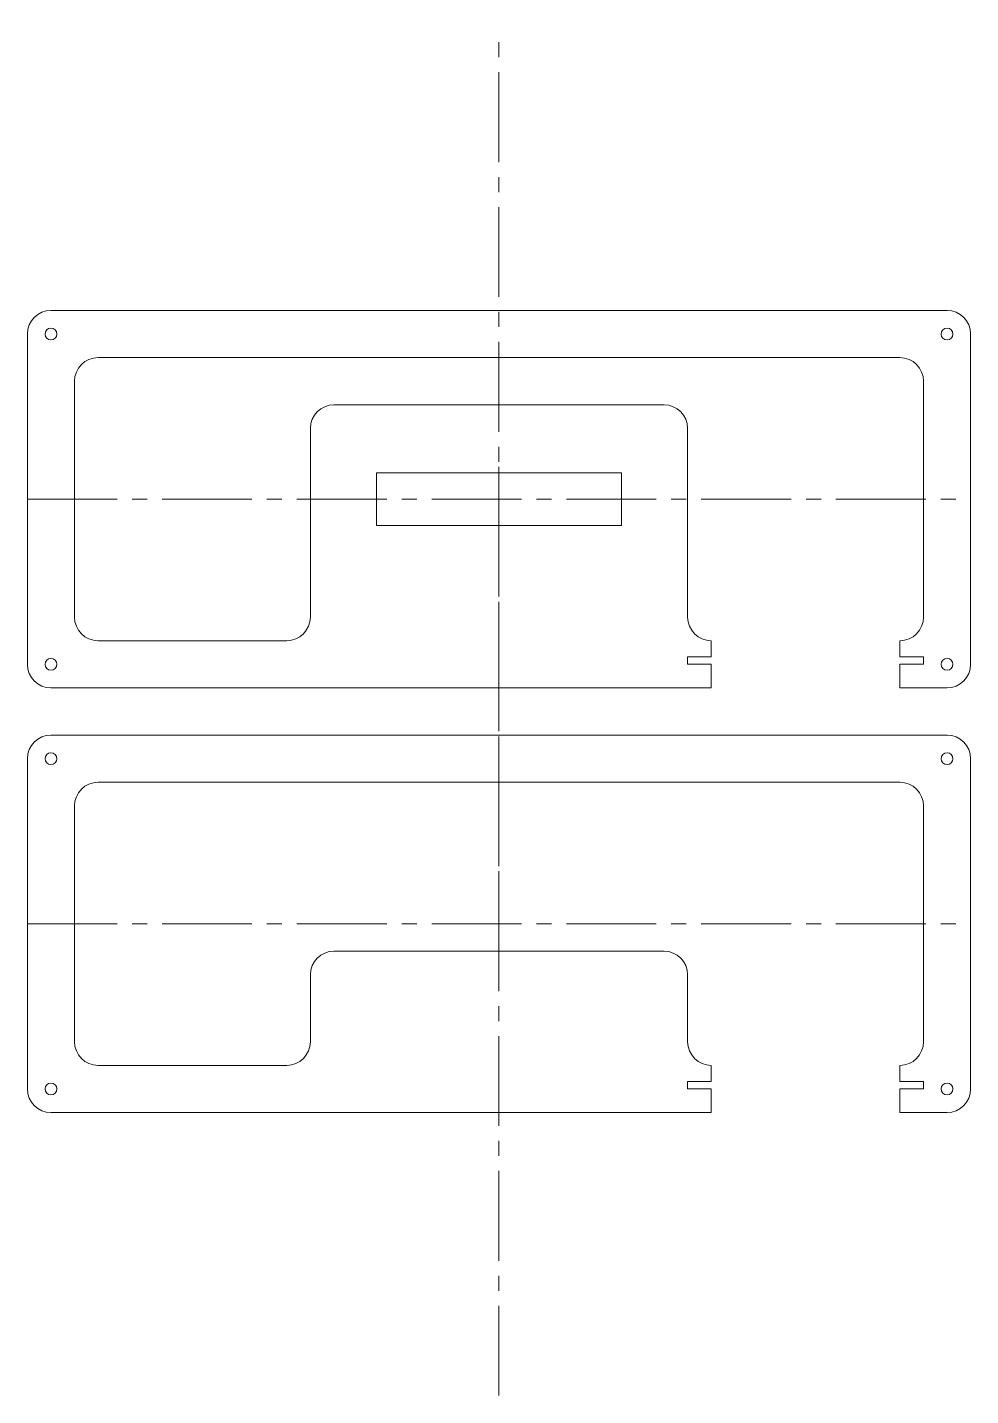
# Model space of a CAD drawing. Header units: millimetres. Extents: x -100 to 100, y -90 to 200.
import ezdxf

# ---------------------------------------------------------------- set-up
doc = ezdxf.new("R2010")
doc.units = ezdxf.units.MM
doc.linetypes.add('CENTER2', pattern=[28.575, 19.05, -3.175, 3.175, -3.175])
doc.layers.add('base1', color=7, linetype='Continuous', lineweight=0, true_color=0xffffff)
doc.layers.add('centres', color=1, linetype='CENTER2', lineweight=0, true_color=0xff0000)

msp = doc.modelspace()

# ---------------------------------------------------------------- linework, layer by layer
at = {"layer": 'base1'}
for p, q in [((-95, 140), (95, 140)), ((-100, 65), (-100, 135)), ((100, 65), (100, 135)), ((-85, 130), (85, 130)), ((-90, 75), (-90, 125)), ((90, 75), (90, 125)), ((-35, 120), (35, 120)), ((-40, 75), (-40, 115)), ((40, 75), (40, 115)), ((-26, 105.55), (26, 105.55)), ((-26, 94.45), (-26, 105.55)), ((26, 94.45), (26, 105.55)), ((-26, 94.45), (26, 94.45)), ((-85, 70), (-45, 70)), ((45, 70), (45, 66.6)), ((85, 70), (85, 66.6)), ((40, 66.6), (45, 66.6)), ((40, 65), (40, 66.6)), ((40, 65), (45, 65)), ((45, 60), (45, 65)), ((85, 66.6), (90, 66.6)), ((85, 65), (90, 65)), ((85, 60), (85, 65)), ((90, 65), (90, 66.6)), ((-95, 60), (45, 60)), ((95, 60), (85, 60)), ((-95, 50), (95, 50)), ((-100, -25), (-100, 45)), ((100, -25), (100, 45)), ((-85, 40), (85, 40)), ((-90, -15), (-90, 35)), ((90, -15), (90, 35)), ((-35, 4.2), (35, 4.2)), ((-40, -15), (-40, -0.8)), ((40, -15), (40, -0.8)), ((-85, -20), (-45, -20)), ((45, -20), (45, -23.4)), ((85, -20), (85, -23.4)), ((40, -23.4), (45, -23.4)), ((40, -25), (40, -23.4)), ((40, -25), (45, -25)), ((45, -30), (45, -25)), ((85, -23.4), (90, -23.4)), ((85, -25), (90, -25)), ((85, -30), (85, -25)), ((90, -25), (90, -23.4)), ((-95, -30), (45, -30)), ((95, -30), (85, -30))]:
    msp.add_line(p, q, dxfattribs=at)
for centre in [(-95, 135), (95, 135), (-95, 65), (95, 65), (-95, 45), (95, 45), (-95, -25), (95, -25)]:
    msp.add_circle(centre, 1.25, dxfattribs=at)
for centre, start, end in [((-95, 135), 90, 180), ((95, 135), 0, 90), ((-85, 125), 90, 180), ((85, 125), 0, 90), ((-35, 115), 90, 180), ((35, 115), 0, 90), ((-85, 75), 180, 270), ((-45, 75), 270, 0), ((45, 75), 180, 270), ((85, 75), 270, 0), ((-95, 65), 180, 270), ((95, 65), 270, 0), ((-95, 45), 90, 180), ((95, 45), 0, 90), ((-85, 35), 90, 180), ((85, 35), 0, 90), ((-35, -0.8), 90, 180), ((35, -0.8), 0, 90), ((-85, -15), 180, 270), ((-45, -15), 270, 0), ((45, -15), 180, 270), ((85, -15), 270, 0), ((-95, -25), 180, 270), ((95, -25), 270, 0)]:
    msp.add_arc(centre, 5, start, end, dxfattribs=at)
at = {"layer": 'centres'}
for p, q in [((0, 0), (0, 200)), ((0, -90), (0, 110)), ((-100, 100), (100, 100)), ((-100, 10), (100, 10))]:
    msp.add_line(p, q, dxfattribs=at)

doc.saveas('drawing.dxf')
